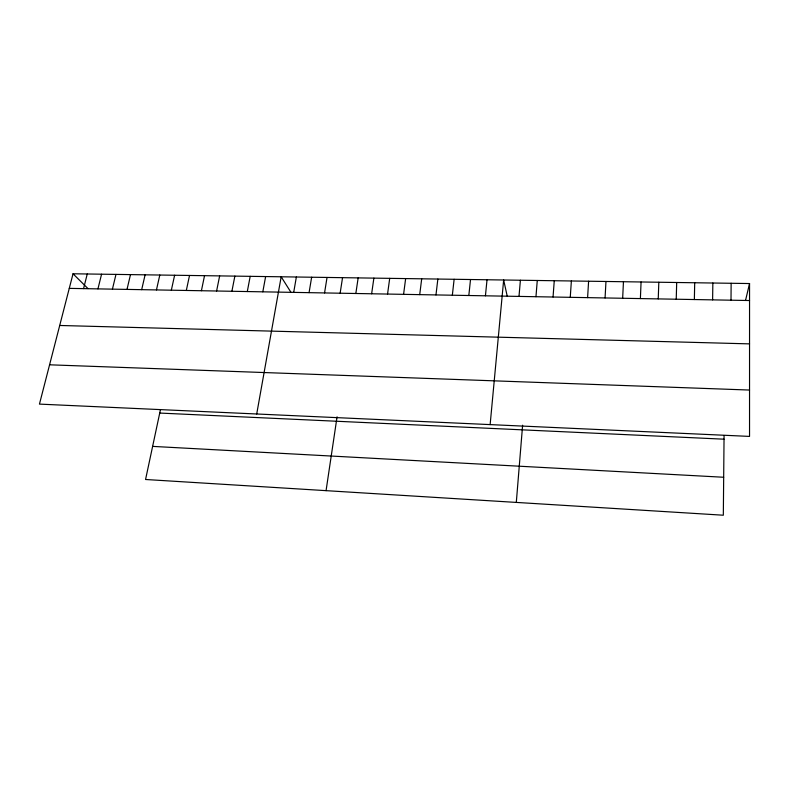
<?xml version="1.0" encoding="UTF-8"?>
<svg xmlns="http://www.w3.org/2000/svg" width="789" height="789" viewBox="0 0 789 789"><rect width="100%" height="100%" fill="white"/><g stroke="black" fill="none" stroke-linecap="round" stroke-linejoin="round"><path stroke-width="1.18" d="M749.55 283.547L749.54 436.406L39.45 404.106L73.032 273.783L749.55 283.547L745.556 300.353M731.009 300.195L731.137 283.281M724.065 435.558L723.326 515.217L145.561 479.495L160.483 409.53M712.615 299.869L712.852 283.014M694.359 299.544L694.705 282.758M676.232 299.218L676.696 282.492M658.243 298.893L658.815 282.235M640.392 298.577L641.072 281.979M622.659 298.262L623.458 281.732M605.064 297.946L605.972 281.476M587.608 297.631L588.604 281.229M570.26 297.325L571.374 280.973M553.05 297.009L554.263 280.726M535.968 296.703L537.27 280.48M516.302 502.415L522.614 425.222M518.994 296.408L520.405 280.243M490.137 424.61L503.658 279.996L507.209 296.092M485.432 295.806L487.03 279.76M468.824 295.51L470.52 279.523M452.344 295.214L454.129 279.286M435.972 294.918L437.856 279.05M419.718 294.632L421.691 278.813M403.583 294.336L405.645 278.586M387.557 294.05L389.707 278.359M371.639 293.774L373.878 278.123M326.064 490.659L337.071 416.809M355.839 293.488L358.157 277.896M340.138 293.202L342.544 277.679M324.555 292.926L327.041 277.452M309.071 292.65L311.645 277.225M293.705 292.374L296.358 277.008M256.711 413.988L281.17 276.791L290.894 292.226M262.816 291.822L265.627 276.564M247.302 291.545L250.192 276.337M231.897 291.269L234.866 276.12M216.6 291.003L219.648 275.903M201.412 290.727L204.529 275.686M186.322 290.46L189.518 275.469M171.341 290.194L174.616 275.253M156.459 289.928L159.802 275.036M141.685 289.662L145.097 274.828M127.009 289.395L130.491 274.611M112.423 289.139L115.983 274.404M97.944 288.873L101.574 274.197M83.565 288.616L87.254 273.99M69.274 288.37L749.55 300.53M59.717 325.472L749.55 343.876M49.579 364.804L749.54 390.052M159.733 413.061L724.026 439.187M152.622 446.387L723.681 477.256M73.032 273.783L87.993 288.606"/></g></svg>
